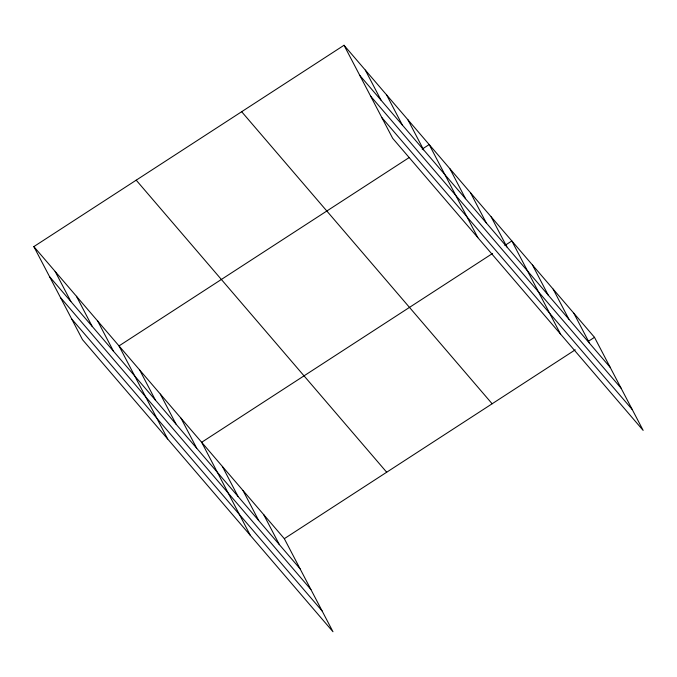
<?xml version="1.0" encoding="UTF-8"?>
<svg xmlns="http://www.w3.org/2000/svg" width="677" height="677" viewBox="0 0 677 677"><rect width="100%" height="100%" fill="white"/><g stroke="black" fill="none" stroke-linecap="round" stroke-linejoin="round"><path stroke-width="1.02" d="M33.85 246.606L284.323 538.672L332.974 631.734L82.501 339.668L33.85 246.606L344.026 45.266L594.499 337.332L643.15 430.394L392.677 138.328L344.026 45.266M409.06 157.631L119.008 345.913L167.668 438.975M422.186 149.109L429.184 144.565L477.835 237.635M492.594 253.443L201.67 442.293L250.321 535.355M504.839 245.489L511.837 240.953L560.497 334.015M284.323 538.672L575.255 349.823M588.372 341.301L594.499 337.332M359.749 75.359L610.231 367.416M370.615 96.134L621.088 388.2M381.811 117.553L632.284 409.61M241.664 111.713L492.137 403.771M136.204 180.167L386.685 472.224M49.582 276.698L300.055 568.756M60.448 297.474L310.921 589.54M71.635 318.892L322.108 610.95M573.834 313.231L589.565 343.324M553.168 289.138L568.9 319.222M532.503 265.045L548.235 295.13M491.18 216.852L506.904 246.944M470.515 192.759L486.247 222.843M449.85 168.666L465.581 198.75M407.892 119.744L423.624 149.829M386.601 94.915L402.333 125.008M365.318 70.095L381.041 100.179M263.658 514.571L279.389 544.663M242.992 490.478L258.724 520.571M222.335 466.385L238.059 496.469M181.004 418.191L196.736 448.284M160.339 394.099L176.071 424.183M139.674 370.006L155.405 400.09M97.725 321.084L113.448 351.168M76.433 296.255L92.157 326.348M55.142 271.435L70.873 301.519"/></g></svg>
